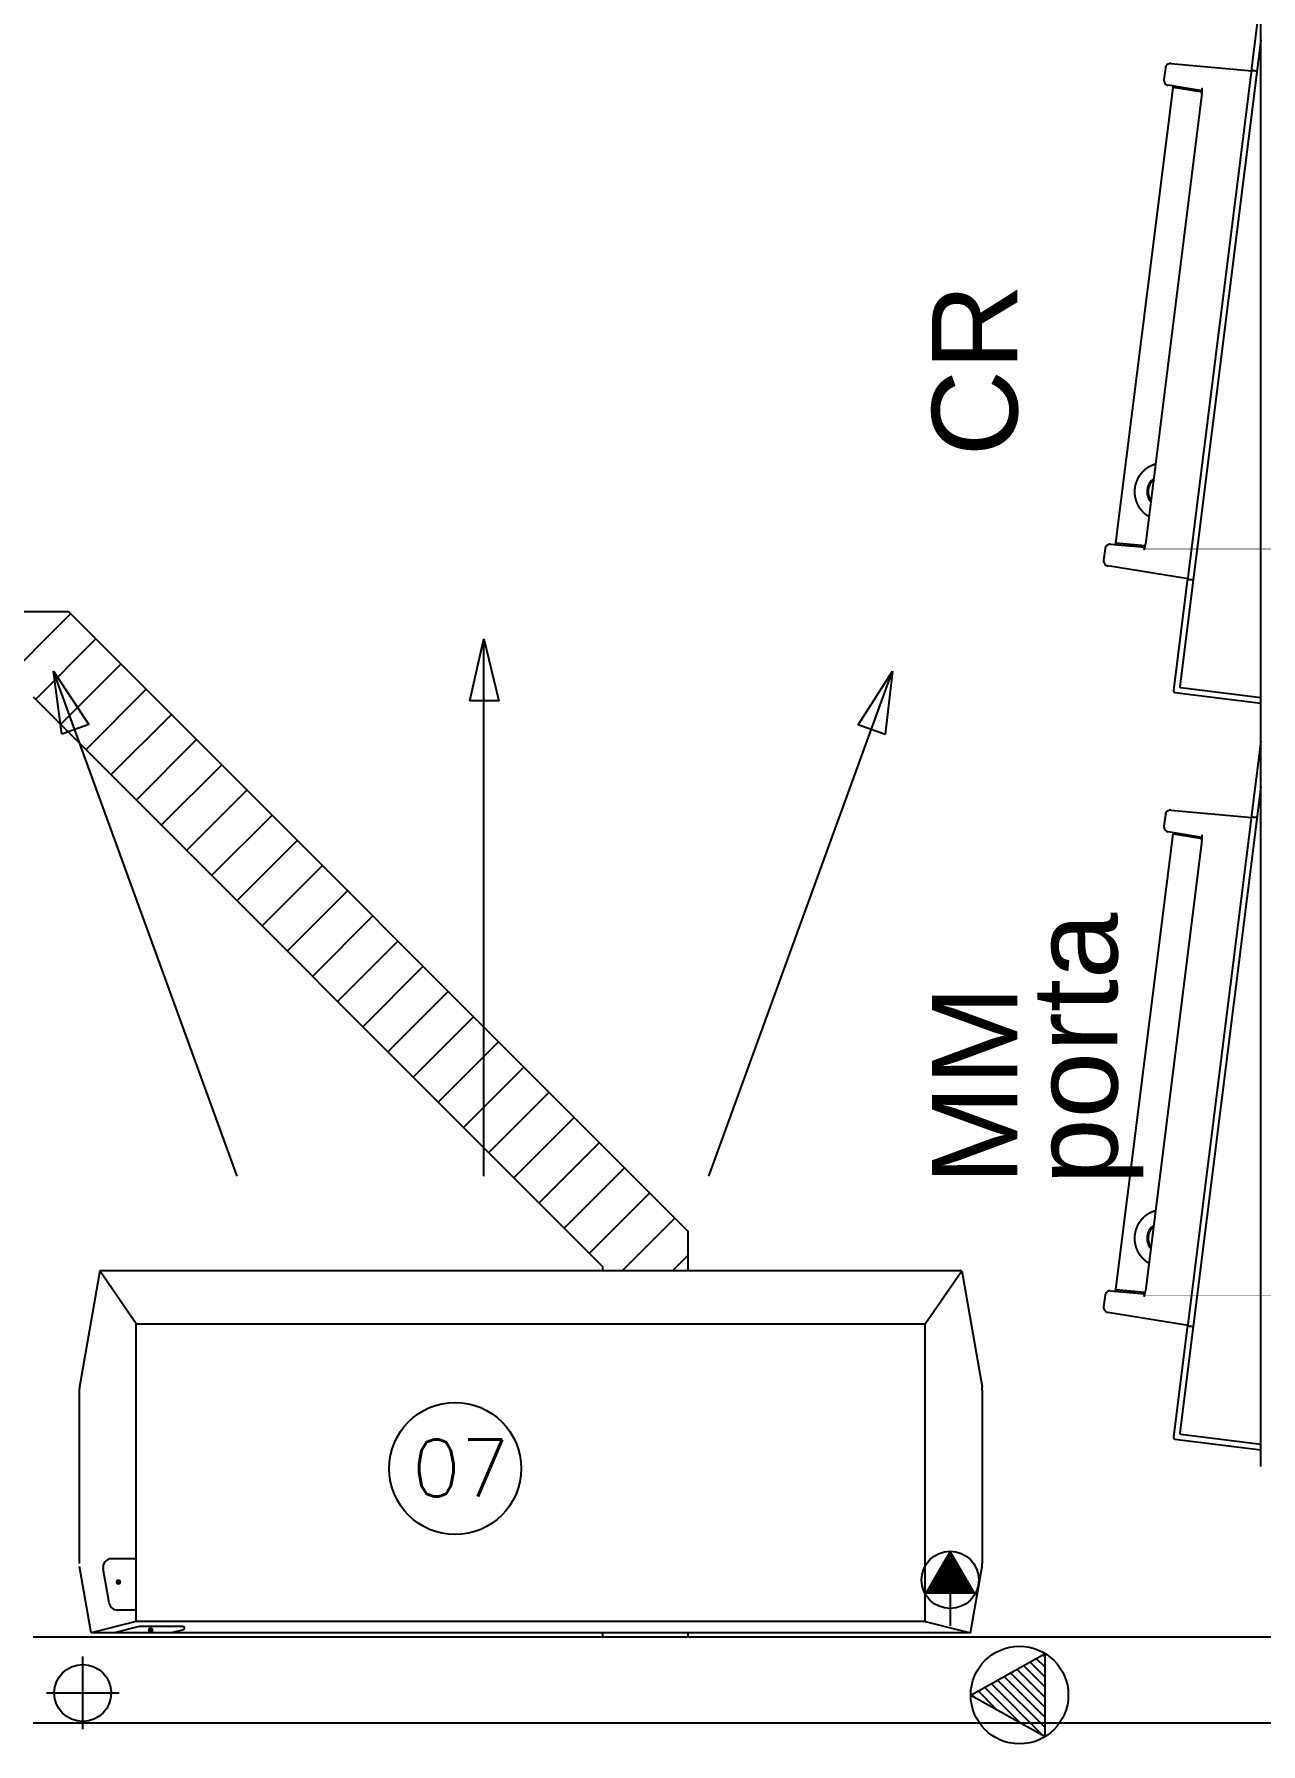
# Model space of a CAD drawing. Extents: x -22 to 17.7, y 1.4 to 35.6.
# Drawn here: x 3.214 to 5.367, y 2.03 to 5.03 of the extents above; entities that cross this region are included whole.
import ezdxf

# ---------------------------------------------------------------- set-up
doc = ezdxf.new("R2010")
doc.units = 0
doc.header["$LTSCALE"] = 0.02
for name, color, linetype in [('AR-CONDICIONADO', 5, 'CONTINUOUS'), ('AR-INST', 1, 'CONTINUOUS'), ('ARCOND', 2, 'CONTINUOUS'), ('ARCOND_BASE', 7, 'CONTINUOUS'), ('ARCOND_TEXTO', 7, 'CONTINUOUS'), ('LEGENDA', 1, 'CONTINUOUS'), ('PDRENO', 2, 'CONTINUOUS'), ('PFORÇA', 2, 'CONTINUOUS')]:
    doc.layers.add(name, color=color, linetype=linetype)
doc.styles.add('PAVIM', font='swiss.ttf')
doc.styles.add('ROMANS', font='simplex.shx')

# ---------------------------------------------------------------- blocks, each defined once
blk = doc.blocks.new('PF')
at = {"layer": 'PFORÇA', "color": 1}
for p, q in [((0.0002, 0.0874), (-0.0727, -0.0432)), ((-0.0478, 0.0014), (0.0138, 0.0631)), ((-0.0255, 0.0414), (0.0075, 0.0744)), ((-0.0031, 0.0815), (0.0012, 0.0857)), ((0.0002, 0.0874), (0.0732, -0.0432)), ((-0.0702, -0.0386), (0.0202, 0.0517)), ((-0.057, -0.0432), (0.0265, 0.0404)), ((-0.0394, -0.0432), (0.0328, 0.029)), ((-0.0217, -0.0432), (0.0392, 0.0177)), ((-0.004, -0.0432), (0.0455, 0.0063)), ((0.0137, -0.0432), (0.0518, -0.005)), ((0.0313, -0.0432), (0.0582, -0.0163)), ((0.049, -0.0432), (0.0645, -0.0277)), ((-0.0727, -0.0432), (0.0732, -0.0432)), ((0.0667, -0.0432), (0.0708, -0.039))]:
    blk.add_line(p, q, dxfattribs=at)
blk.add_circle((0.0002, 0.0018), 0.0857, dxfattribs=at)

msp = doc.modelspace()

# ---------------------------------------------------------------- linework, layer by layer
at = {"layer": 'AR-CONDICIONADO'}
for p, q in [((3.9789, 3.8602), (4.0035, 3.9691)), ((4.0035, 3.0262), (4.0035, 3.9691)), ((4.0035, 3.9691), (4.0297, 3.8602)), ((3.5709, 3.0262), (3.2484, 3.9122)), ((3.2626, 3.8015), (3.2484, 3.9122)), ((3.2484, 3.9122), (3.3103, 3.8189)), ((4.3984, 3.0262), (4.7209, 3.9122)), ((4.6606, 3.8183), (4.7209, 3.9122)), ((4.7209, 3.9122), (4.7083, 3.8009)), ((4.0297, 3.8602), (3.9789, 3.8602)), ((3.3103, 3.8189), (3.2626, 3.8015)), ((4.7083, 3.8009), (4.6606, 3.8183))]:
    msp.add_line(p, q, dxfattribs=at)
at = {"layer": 'AR-INST'}
for p, q in [((4.7802, 2.2941), (4.8222, 2.3668)), ((4.8089, 2.2941), (4.8089, 2.3438)), ((4.8119, 2.2941), (4.8119, 2.3489)), ((4.8148, 2.2941), (4.8148, 2.354)), ((4.8178, 2.2941), (4.8178, 2.3591)), ((4.8207, 2.2941), (4.8207, 2.3643)), ((4.8222, 2.3668), (4.8222, 2.2941)), ((4.8222, 2.3668), (4.8642, 2.2941)), ((4.8237, 2.2941), (4.8237, 2.3643)), ((4.8266, 2.2941), (4.8266, 2.3591)), ((4.8296, 2.2941), (4.8296, 2.354)), ((4.8325, 2.2941), (4.8325, 2.3489)), ((4.8355, 2.2941), (4.8355, 2.3438)), ((4.7912, 2.2941), (4.7912, 2.3131)), ((4.7941, 2.2941), (4.7941, 2.3182)), ((4.7971, 2.2941), (4.7971, 2.3233)), ((4.8, 2.2941), (4.8, 2.3285)), ((4.803, 2.2941), (4.803, 2.3336)), ((4.806, 2.2941), (4.806, 2.3387)), ((4.8384, 2.2941), (4.8384, 2.3387)), ((4.8414, 2.2941), (4.8414, 2.3336)), ((4.8443, 2.2941), (4.8443, 2.3285)), ((4.8473, 2.2941), (4.8473, 2.3233)), ((4.8502, 2.2941), (4.8502, 2.3182)), ((4.8532, 2.2941), (4.8532, 2.3131)), ((4.8222, 2.2941), (4.7802, 2.2941)), ((4.7853, 2.2941), (4.7853, 2.3029)), ((4.7882, 2.2941), (4.7882, 2.308)), ((4.8222, 2.2941), (4.8222, 2.2371)), ((4.8642, 2.2941), (4.8222, 2.2941)), ((4.8562, 2.2941), (4.8562, 2.308)), ((4.8591, 2.2941), (4.8591, 2.3029))]:
    msp.add_line(p, q, dxfattribs=at)
at = {"layer": 'AR-INST', "const_width": 0.005}
for points in [[(3.3646, 2.3139, -1), (3.3596, 2.3139, -1)], [(4.8327, 2.3125, 1), (4.8377, 2.3125, 1)], [(3.4213, 2.2295, -1), (3.4163, 2.2295, -1)]]:
    msp.add_lwpolyline(points, format="xyb", close=True, dxfattribs=at)
at = {"layer": 'AR-INST'}
msp.add_circle((4.8221, 2.3176), 0.0503, dxfattribs=at)
at = {"layer": 'ARCOND'}
for p, q in [((3.3298, 2.8597), (3.294, 2.6566)), ((4.8423, 2.8597), (3.3298, 2.8597)), ((3.3935, 2.7671), (3.3298, 2.8597)), ((4.7785, 2.7671), (4.8423, 2.8597)), ((4.8423, 2.8597), (4.8781, 2.6566)), ((3.3935, 2.7671), (4.7785, 2.7671)), ((3.3935, 2.2447), (3.3935, 2.7671)), ((4.7785, 2.2447), (4.7785, 2.7671)), ((3.2935, 2.6514), (3.2935, 2.3466)), ((3.2935, 2.6514), (3.2935, 2.3466)), ((3.2935, 2.6514), (3.2935, 2.3466)), ((3.2935, 2.6514), (3.2935, 2.3466)), ((4.8785, 2.6514), (4.8785, 2.3466)), ((3.3146, 2.2247), (3.294, 2.3414)), ((3.3935, 2.3547), (3.3502, 2.3547)), ((4.8575, 2.2247), (4.8781, 2.3414)), ((3.346, 2.2771), (3.3354, 2.3371)), ((3.3935, 2.2647), (3.3607, 2.2647)), ((3.3935, 2.2447), (3.3146, 2.2247)), ((4.8575, 2.2247), (3.3146, 2.2247)), ((3.3989, 2.2359), (3.3546, 2.2247)), ((4.7785, 2.2447), (3.3935, 2.2447)), ((3.4754, 2.2361), (3.4001, 2.2361)), ((3.4762, 2.2302), (3.4546, 2.2247)), ((4.7785, 2.2447), (4.8575, 2.2247))]:
    msp.add_line(p, q, dxfattribs=at)
for centre, radius, start, end in [((3.3235, 2.6514), 0.03, 170, 180), ((4.8485, 2.6514), 0.03, 0, 10), ((3.3502, 2.3397), 0.015, 90, 190), ((4.8485, 2.3466), 0.03, 350, 0), ((3.3607, 2.2797), 0.015, 190, 270), ((3.4001, 2.2311), 0.005, 90, 104.2135), ((3.4754, 2.2331), 0.003, 284.2135, 90)]:
    msp.add_arc(centre, radius, start, end, dxfattribs=at)
at = {"layer": 'ARCOND_BASE'}
for p, q in [((5.3674, 3.827), (5.3674, 5.1371)), ((5.3674, 5.0996), (5.351, 4.9696)), ((5.3674, 5.0192), (5.2252, 3.8856)), ((5.1998, 4.9706), (5.1973, 4.9503)), ((5.2096, 4.9785), (5.3515, 4.9657)), ((5.3503, 4.9636), (5.239, 4.0766)), ((5.3606, 4.9653), (5.3537, 4.9662)), ((5.3537, 4.9662), (5.3606, 4.9653)), ((5.2127, 4.9361), (5.1125, 4.1372)), ((5.264, 4.9254), (5.1648, 4.1349)), ((5.2644, 4.9307), (5.2048, 4.9403)), ((5.2643, 4.9283), (5.2133, 4.9365)), ((5.094, 4.1272), (5.0915, 4.1069)), ((5.1038, 4.1351), (5.1639, 4.1296)), ((5.1644, 4.132), (5.113, 4.1367)), ((5.2397, 4.0743), (5.099, 4.0969)), ((5.2383, 4.0706), (5.2141, 3.8781)), ((5.2416, 4.0732), (5.2486, 4.0723)), ((5.2486, 4.0723), (5.2416, 4.0732)), ((1.0167, 4.0169), (3.2744, 4.0169)), ((3.1322, 3.8669), (3.2783, 4.013)), ((3.2744, 4.0169), (4.3623, 2.9291)), ((3.2164, 3.8628), (3.3225, 3.9688)), ((3.2606, 3.8186), (3.3667, 3.9246)), ((3.3048, 3.7744), (3.4109, 3.8805)), ((5.2167, 3.8748), (5.3674, 3.8559)), ((5.2267, 3.8836), (5.3674, 3.8659)), ((3.2123, 3.8669), (4.2123, 2.8669)), ((3.349, 3.7302), (3.4551, 3.8363)), ((5.3674, 2.5169), (5.3674, 3.827)), ((3.3932, 3.686), (3.4993, 3.7921)), ((5.3674, 3.7895), (5.351, 3.6595)), ((3.4374, 3.6418), (3.5435, 3.7479)), ((3.4816, 3.5976), (3.5877, 3.7037)), ((5.3674, 3.7091), (5.2252, 2.5755)), ((5.1998, 3.6605), (5.1973, 3.6402)), ((5.2096, 3.6684), (5.3515, 3.6556)), ((3.5258, 3.5534), (3.6319, 3.6595)), ((5.2644, 3.6206), (5.2048, 3.6302)), ((5.3503, 3.6535), (5.239, 2.7665)), ((5.3606, 3.6552), (5.3537, 3.6561)), ((5.3537, 3.6561), (5.3606, 3.6552)), ((3.57, 3.5092), (3.6761, 3.6153)), ((5.2127, 3.626), (5.1125, 2.8271)), ((5.264, 3.6153), (5.1648, 2.8248)), ((5.2643, 3.6182), (5.2133, 3.6264)), ((3.6142, 3.465), (3.7203, 3.5711)), ((3.6584, 3.4208), (3.7644, 3.5269)), ((3.7026, 3.3766), (3.8086, 3.4827)), ((3.7468, 3.3324), (3.8528, 3.4385)), ((3.791, 3.2882), (3.897, 3.3943)), ((3.8352, 3.2441), (3.9412, 3.3501)), ((3.8794, 3.1999), (3.9854, 3.3059)), ((3.9235, 3.1557), (4.0296, 3.2617)), ((3.9677, 3.1115), (4.0738, 3.2175)), ((4.0119, 3.0673), (4.118, 3.1733)), ((4.0561, 3.0231), (4.1622, 3.1291)), ((4.1003, 2.9789), (4.2064, 3.085)), ((4.1445, 2.9347), (4.2506, 3.0408)), ((4.1887, 2.8905), (4.2948, 2.9966)), ((4.2463, 2.8597), (4.339, 2.9524)), ((4.3623, 2.8597), (4.3623, 2.9291)), ((4.3347, 2.8597), (4.3623, 2.8873)), ((4.2123, 2.8597), (4.2123, 2.8669)), ((5.1038, 2.825), (5.1639, 2.8196)), ((5.1644, 2.8219), (5.113, 2.8266)), ((5.094, 2.8171), (5.0915, 2.7968)), ((5.2397, 2.7642), (5.099, 2.7868)), ((5.2383, 2.7605), (5.2141, 2.568)), ((5.2416, 2.7631), (5.2486, 2.7622)), ((5.2486, 2.7622), (5.2416, 2.7631)), ((5.2167, 2.5647), (5.3674, 2.5458)), ((5.2267, 2.5735), (5.3674, 2.5558)), ((4.2123, 2.2169), (4.2123, 2.2247)), ((4.3623, 2.2169), (4.3623, 2.2247)), ((5.9274, 2.2169), (3.2123, 2.2169)), ((3.2123, 2.0669), (5.9274, 2.0669))]:
    msp.add_line(p, q, dxfattribs=at)
for centre, radius, start, end in [((5.3533, 4.9632), 0.003, 82.8505, 172.8505), ((5.354, 4.9692), 0.003, 172.8505, 262.8505), ((5.2413, 4.0702), 0.003, 82.8505, 172.8505), ((5.242, 4.0762), 0.003, 172.8505, 262.8505), ((5.2171, 3.8777), 0.003, 172.8505, 262.8505), ((5.2269, 3.8854), 0.0018, 172.8505, 262.8505), ((5.3533, 3.6531), 0.003, 82.8505, 172.8505), ((5.354, 3.6591), 0.003, 172.8505, 262.8505), ((5.2413, 2.7601), 0.003, 82.8505, 172.8505), ((5.242, 2.7661), 0.003, 172.8505, 262.8505), ((5.2171, 2.5676), 0.003, 172.8505, 262.8505), ((5.2269, 2.5753), 0.0018, 172.8505, 262.8505)]:
    msp.add_arc(centre, radius, start, end, dxfattribs=at)
for centre, start_param, end_param in [((5.1977, 4.2269), 0.860792, 2.280801), ((5.1957, 4.2271), 0.752586, 2.389007), ((5.1977, 2.9168), 0.860792, 2.280801), ((5.1957, 2.917), 0.752586, 2.389007)]:
    msp.add_ellipse(centre, major_axis=(0.0035, 0.0278), ratio=0.999391, start_param=start_param, end_param=end_param, dxfattribs=at)
for points, degree, knots in [([(5.1973, 4.9503), (5.1971, 4.9492), (5.1972, 4.948), (5.1978, 4.9457), (5.1983, 4.9447), (5.1998, 4.9428), (5.2007, 4.942), (5.2026, 4.9409), (5.2036, 4.9405), (5.2047, 4.9403), (5.2048, 4.9403), (5.2048, 4.9403)], 3, [0, 0, 0, 0, 3.5158, 3.5158, 7.031601, 7.031601, 10.547401, 10.547401, 13.819644, 13.819644, 13.865025, 13.865025, 13.865025, 13.865025]), ([(5.2096, 4.9785), (5.2095, 4.9785), (5.2095, 4.9785), (5.2084, 4.9786), (5.2073, 4.9784), (5.2052, 4.9778), (5.2041, 4.9773), (5.2023, 4.9758), (5.2015, 4.9749), (5.2003, 4.9729), (5.2, 4.9718), (5.1998, 4.9706)], 3, [-0.027135, -0.027135, -0.027135, -0.027135, 0, 0, 3.29064, 3.29064, 6.80644, 6.80644, 10.322241, 10.322241, 13.838041, 13.838041, 13.838041, 13.838041]), ([(5.2127, 4.9361), (5.2127, 4.9361), (5.2127, 4.9361), (5.2127, 4.9362), (5.2128, 4.9362), (5.2128, 4.9363), (5.2128, 4.9363), (5.2128, 4.9363), (5.2129, 4.9363), (5.2129, 4.9364), (5.2129, 4.9364), (5.213, 4.9364), (5.213, 4.9364), (5.213, 4.9365), (5.2131, 4.9365), (5.2131, 4.9365), (5.2131, 4.9365), (5.2132, 4.9365), (5.2132, 4.9365), (5.2132, 4.9365), (5.2132, 4.9365), (5.2132, 4.9365), (5.2132, 4.9365), (5.2133, 4.9365), (5.2133, 4.9365), (5.2133, 4.9365), (5.2133, 4.9365), (5.2133, 4.9365)], 1, [0, 0, 0.0419879, 0.0839759, 0.1259638, 0.1668939, 0.2078241, 0.2487542, 0.2896843, 0.3303095, 0.3709346, 0.4115598, 0.4521849, 0.4928044, 0.5334239, 0.5740434, 0.614663, 0.6540309, 0.6933989, 0.7210082, 0.734611, 0.7482139, 0.7608778, 0.7735418, 0.7905417, 0.8075415, 0.8245414, 0.8466684, 0.8687953, 0.8687953]), ([(5.2223, 4.935), (5.2224, 4.9352), (5.2224, 4.9354), (5.2224, 4.9357), (5.2224, 4.9359), (5.2224, 4.9361), (5.2224, 4.9363), (5.2225, 4.9366), (5.2225, 4.9368), (5.2225, 4.937), (5.2225, 4.9372), (5.2225, 4.9374), (5.2225, 4.9375)], 1, [2.902778, 2.902778, 3.094495, 3.327121, 3.559747, 3.792373, 4.024998, 4.26496, 4.504921, 4.744882, 4.984843, 5.224804, 5.464765, 5.490344, 5.490344]), ([(5.264, 4.9254), (5.264, 4.9256), (5.264, 4.9258), (5.264, 4.926), (5.2641, 4.9262), (5.2641, 4.9264), (5.2641, 4.9266), (5.2641, 4.9268), (5.2641, 4.927), (5.2642, 4.9273), (5.2642, 4.9275), (5.2642, 4.9277), (5.2642, 4.9279), (5.2642, 4.9281), (5.2643, 4.9283), (5.2643, 4.9285), (5.2643, 4.9287), (5.2643, 4.9289), (5.2643, 4.9291), (5.2643, 4.9293), (5.2643, 4.9295), (5.2643, 4.9297), (5.2644, 4.9299), (5.2644, 4.9301), (5.2644, 4.9303), (5.2644, 4.9305), (5.2644, 4.9307), (5.2644, 4.9309), (5.2644, 4.931), (5.2644, 4.9312), (5.2644, 4.9314), (5.2644, 4.9316), (5.2644, 4.9317), (5.2644, 4.9319), (5.2644, 4.9321), (5.2644, 4.9322), (5.2644, 4.9324), (5.2644, 4.9325), (5.2644, 4.9327), (5.2644, 4.9328), (5.2644, 4.933), (5.2644, 4.9331), (5.2643, 4.9332), (5.2643, 4.9334), (5.2643, 4.9335), (5.2643, 4.9336), (5.2643, 4.9337), (5.2643, 4.9338), (5.2643, 4.934), (5.2643, 4.9341), (5.2643, 4.9341), (5.2643, 4.9342), (5.2643, 4.9343), (5.2642, 4.9344), (5.2642, 4.9344), (5.2642, 4.9345), (5.2642, 4.9345), (5.2642, 4.9346), (5.2642, 4.9346), (5.2642, 4.9346), (5.2642, 4.9347), (5.2642, 4.9347), (5.2642, 4.9347), (5.2642, 4.9347), (5.2642, 4.9347), (5.2642, 4.9347)], 1, [0, 0, 0.200219, 0.400438, 0.600656, 0.800875, 1.001094, 1.217587, 1.434081, 1.650574, 1.867067, 2.08356, 2.300054, 2.516547, 2.73304, 2.949533, 3.166027, 3.38252, 3.599013, 3.815506, 4.032, 4.243984, 4.455968, 4.667952, 4.879936, 5.091921, 5.303905, 5.515889, 5.727873, 5.939857, 6.151842, 6.363826, 6.57581, 6.787794, 6.999778, 7.211763, 7.423747, 7.634351, 7.844955, 8.05556, 8.266164, 8.476768, 8.687372, 8.897977, 9.108581, 9.319185, 9.52979, 9.740394, 9.950998, 10.161602, 10.372207, 10.582811, 10.763907, 10.945002, 11.126098, 11.307193, 11.488289, 11.669385, 11.85048, 12.015872, 12.181264, 12.346656, 12.512048, 12.677439, 12.842831, 12.982571, 13.034543, 13.034543]), ([(5.1824, 4.2754), (5.182, 4.2752), (5.1813, 4.275), (5.1805, 4.2748), (5.1797, 4.2745), (5.179, 4.2743), (5.1782, 4.274), (5.1775, 4.2737), (5.1767, 4.2734), (5.176, 4.2731), (5.1753, 4.2728), (5.1745, 4.2725), (5.1738, 4.2721), (5.1731, 4.2718), (5.1724, 4.2714), (5.1717, 4.271), (5.171, 4.2706), (5.1703, 4.2702), (5.1696, 4.2698), (5.1689, 4.2694), (5.1683, 4.269), (5.1676, 4.2685), (5.1669, 4.2681), (5.1663, 4.2676), (5.1656, 4.2671), (5.165, 4.2666), (5.1644, 4.2662), (5.1637, 4.2656), (5.1631, 4.2651), (5.1625, 4.2646), (5.1619, 4.2641), (5.1613, 4.2635), (5.1608, 4.263), (5.1602, 4.2624), (5.1596, 4.2618), (5.1591, 4.2613), (5.1586, 4.2607), (5.158, 4.2601), (5.1575, 4.2595), (5.157, 4.2589), (5.1565, 4.2582), (5.156, 4.2576), (5.1555, 4.257), (5.155, 4.2563), (5.1546, 4.2557), (5.1541, 4.255), (5.1537, 4.2543), (5.1533, 4.2537), (5.1528, 4.253), (5.1524, 4.2523), (5.152, 4.2516), (5.1516, 4.2509), (5.1513, 4.2502), (5.1509, 4.2495), (5.1506, 4.2488), (5.1502, 4.248), (5.1499, 4.2473), (5.1496, 4.2466), (5.1493, 4.2458), (5.149, 4.2451), (5.1487, 4.2443), (5.1484, 4.2436), (5.1482, 4.2428), (5.1479, 4.2421), (5.1477, 4.2413), (5.1475, 4.2405), (5.1473, 4.2398), (5.1471, 4.239), (5.1469, 4.2382), (5.1467, 4.2374), (5.1465, 4.2366), (5.1464, 4.2359), (5.1463, 4.2351), (5.1461, 4.2343), (5.146, 4.2335), (5.1459, 4.2327), (5.1459, 4.2319), (5.1458, 4.2311), (5.1457, 4.2303), (5.1457, 4.2295), (5.1457, 4.2287), (5.1456, 4.2279), (5.1456, 4.2271), (5.1456, 4.2263), (5.1457, 4.2255), (5.1457, 4.2247), (5.1457, 4.2239), (5.1458, 4.2231), (5.1459, 4.2223), (5.1459, 4.2215), (5.146, 4.2207), (5.1461, 4.2199), (5.1463, 4.2191), (5.1464, 4.2183), (5.1466, 4.2176), (5.1467, 4.2168), (5.1469, 4.216), (5.1471, 4.2152), (5.1473, 4.2144), (5.1475, 4.2137), (5.1477, 4.2129), (5.1479, 4.2121), (5.1482, 4.2114), (5.1484, 4.2106), (5.1487, 4.2099), (5.149, 4.2091), (5.1493, 4.2084), (5.1496, 4.2076), (5.1499, 4.2069), (5.1502, 4.2062), (5.1506, 4.2054), (5.1509, 4.2047), (5.1513, 4.204), (5.1517, 4.2033), (5.152, 4.2026), (5.1524, 4.2019), (5.1529, 4.2012), (5.1533, 4.2005), (5.1537, 4.1999), (5.1541, 4.1992), (5.1546, 4.1985), (5.1551, 4.1979), (5.1555, 4.1972), (5.156, 4.1966), (5.1565, 4.196), (5.157, 4.1954), (5.1575, 4.1947), (5.158, 4.1941), (5.1586, 4.1935), (5.1591, 4.193), (5.1597, 4.1924), (5.1602, 4.1918), (5.1608, 4.1912), (5.1614, 4.1907), (5.162, 4.1901), (5.1626, 4.1896), (5.1632, 4.1891), (5.1638, 4.1886), (5.1644, 4.1881), (5.165, 4.1876), (5.1657, 4.1871), (5.1663, 4.1866), (5.167, 4.1862), (5.1676, 4.1857), (5.1683, 4.1853), (5.169, 4.1848), (5.1696, 4.1844), (5.1703, 4.184), (5.1709, 4.1836)], 1, [3.527144, 3.527144, 3.535478, 3.551478, 3.567478, 3.583478, 3.599477, 3.615477, 3.631477, 3.647476, 3.663476, 3.679476, 3.695475, 3.711475, 3.727475, 3.743474, 3.759474, 3.775474, 3.791474, 3.807474, 3.823473, 3.839473, 3.855473, 3.871473, 3.887473, 3.903473, 3.919473, 3.935473, 3.951473, 3.967472, 3.983472, 3.999472, 4.015472, 4.031472, 4.047472, 4.063472, 4.079472, 4.095472, 4.111472, 4.127472, 4.143472, 4.159472, 4.175472, 4.191472, 4.207473, 4.223473, 4.239473, 4.255473, 4.271473, 4.287473, 4.303473, 4.319473, 4.335474, 4.351474, 4.367474, 4.383474, 4.399474, 4.415474, 4.431475, 4.447475, 4.463475, 4.479476, 4.495476, 4.511476, 4.527476, 4.543477, 4.559477, 4.575477, 4.591478, 4.607478, 4.623478, 4.639479, 4.655479, 4.671479, 4.68748, 4.70348, 4.71948, 4.735481, 4.751481, 4.767481, 4.783482, 4.799482, 4.815483, 4.831483, 4.847483, 4.863484, 4.879484, 4.895485, 4.911485, 4.927485, 4.943486, 4.959486, 4.975486, 4.991487, 5.007487, 5.023488, 5.039488, 5.055488, 5.071489, 5.087489, 5.103489, 5.11949, 5.13549, 5.15149, 5.16749, 5.183491, 5.199491, 5.215491, 5.231492, 5.247492, 5.263492, 5.279493, 5.295493, 5.311493, 5.327493, 5.343494, 5.359494, 5.375494, 5.391494, 5.407494, 5.423495, 5.439495, 5.455495, 5.471495, 5.487495, 5.503495, 5.519495, 5.535495, 5.551495, 5.567495, 5.583495, 5.599496, 5.615496, 5.631496, 5.647496, 5.663496, 5.679496, 5.695496, 5.711496, 5.727496, 5.743496, 5.759495, 5.775495, 5.791495, 5.807495, 5.823495, 5.839495, 5.855495, 5.871494, 5.885424, 5.885424]), ([(5.1038, 4.1351), (5.1037, 4.1351), (5.1037, 4.1351), (5.1026, 4.1352), (5.1015, 4.1351), (5.0994, 4.1344), (5.0983, 4.1339), (5.0965, 4.1324), (5.0957, 4.1315), (5.0945, 4.1295), (5.0942, 4.1284), (5.094, 4.1272)], 3, [-0.045381, -0.045381, -0.045381, -0.045381, 0, 0, 3.272243, 3.272243, 6.788044, 6.788044, 10.303844, 10.303844, 13.819644, 13.819644, 13.819644, 13.819644]), ([(5.113, 4.1367), (5.1129, 4.1367), (5.1129, 4.1367), (5.1129, 4.1367), (5.1129, 4.1367), (5.1129, 4.1367), (5.1129, 4.1367), (5.1129, 4.1367), (5.1129, 4.1367), (5.1128, 4.1367), (5.1128, 4.1367), (5.1128, 4.1367), (5.1127, 4.1367), (5.1127, 4.1368), (5.1127, 4.1368), (5.1127, 4.1368), (5.1126, 4.1368), (5.1126, 4.1369), (5.1126, 4.1369), (5.1126, 4.1369), (5.1125, 4.137), (5.1125, 4.137), (5.1125, 4.1371), (5.1125, 4.1371), (5.1125, 4.1371), (5.1125, 4.1372), (5.1125, 4.1372)], 1, [0, 0, 0.0626187, 0.09388, 0.1065253, 0.1191706, 0.1318049, 0.1444393, 0.1613001, 0.1781609, 0.1950217, 0.2249463, 0.2548709, 0.2977034, 0.340536, 0.3833685, 0.4231744, 0.4629803, 0.5027861, 0.542592, 0.5832112, 0.6238303, 0.6644495, 0.7050686, 0.7460327, 0.7869968, 0.8279608, 0.8689249, 0.8689249]), ([(5.1217, 4.1334), (5.1217, 4.1335), (5.1217, 4.1337), (5.1218, 4.1339), (5.1218, 4.1341), (5.1218, 4.1343), (5.1219, 4.1345), (5.1219, 4.1347), (5.1219, 4.1349), (5.122, 4.1352), (5.122, 4.1354), (5.122, 4.1356), (5.1221, 4.1358), (5.1221, 4.1358)], 1, [21.441958, 21.441958, 21.467705, 21.698529, 21.929352, 22.160176, 22.391, 22.621824, 22.852647, 23.083471, 23.314295, 23.545119, 23.775943, 24.006766, 24.026551, 24.026551]), ([(5.1627, 4.1258), (5.1627, 4.1258), (5.1627, 4.1258), (5.1627, 4.1258), (5.1627, 4.1258), (5.1627, 4.1258), (5.1628, 4.1259), (5.1628, 4.1259), (5.1628, 4.1259), (5.1628, 4.1259), (5.1628, 4.126), (5.1628, 4.126), (5.1628, 4.1261), (5.1629, 4.1261), (5.1629, 4.1261), (5.1629, 4.1262), (5.1629, 4.1263), (5.1629, 4.1263), (5.163, 4.1264), (5.163, 4.1265), (5.163, 4.1265), (5.163, 4.1266), (5.1631, 4.1267), (5.1631, 4.1268), (5.1631, 4.1269), (5.1632, 4.1269), (5.1632, 4.127), (5.1632, 4.1272), (5.1633, 4.1273), (5.1633, 4.1274), (5.1633, 4.1275), (5.1634, 4.1276), (5.1634, 4.1278), (5.1635, 4.1279), (5.1635, 4.128), (5.1635, 4.1282), (5.1636, 4.1283), (5.1636, 4.1285), (5.1636, 4.1286), (5.1637, 4.1288), (5.1637, 4.1289), (5.1638, 4.1291), (5.1638, 4.1293), (5.1639, 4.1295), (5.1639, 4.1297), (5.1639, 4.1298), (5.164, 4.13), (5.164, 4.1302), (5.1641, 4.1304), (5.1641, 4.1306), (5.1641, 4.1308), (5.1642, 4.131), (5.1642, 4.1312), (5.1643, 4.1314), (5.1643, 4.1316), (5.1643, 4.1318), (5.1644, 4.132), (5.1644, 4.1322), (5.1644, 4.1324), (5.1645, 4.1326), (5.1645, 4.1328), (5.1645, 4.133), (5.1646, 4.1332), (5.1646, 4.1334), (5.1646, 4.1336), (5.1647, 4.1338), (5.1647, 4.1341), (5.1647, 4.1343), (5.1648, 4.1345), (5.1648, 4.1347), (5.1648, 4.1349)], 1, [11.287326, 11.287326, 11.347666, 11.479103, 11.610541, 11.741979, 11.873417, 12.019793, 12.16617, 12.312547, 12.458923, 12.6053, 12.751676, 12.898053, 13.044429, 13.190806, 13.337183, 13.503495, 13.669808, 13.836121, 14.002433, 14.168746, 14.335059, 14.501372, 14.667684, 14.833997, 15.00031, 15.166623, 15.360061, 15.553499, 15.746938, 15.940376, 16.133814, 16.327253, 16.520691, 16.714129, 16.907568, 17.101006, 17.294444, 17.487883, 17.704962, 17.922041, 18.13912, 18.356199, 18.573278, 18.790357, 19.007436, 19.224515, 19.441594, 19.658673, 19.875752, 20.092831, 20.30991, 20.52293, 20.73595, 20.94897, 21.161989, 21.375009, 21.588029, 21.801049, 22.014069, 22.227089, 22.440109, 22.653129, 22.866148, 23.079168, 23.292188, 23.505208, 23.712646, 23.920084, 24.127522, 24.33496, 24.33496]), ([(5.0915, 4.1069), (5.0913, 4.1058), (5.0914, 4.1046), (5.092, 4.1023), (5.0926, 4.1013), (5.094, 4.0994), (5.0949, 4.0986), (5.0968, 4.0975), (5.0979, 4.0971), (5.099, 4.0969), (5.099, 4.0969), (5.099, 4.0969)], 3, [0, 0, 0, 0, 3.5158, 3.5158, 7.031601, 7.031601, 10.547401, 10.547401, 13.838041, 13.838041, 13.865175, 13.865175, 13.865175, 13.865175]), ([(5.2096, 3.6684), (5.2095, 3.6684), (5.2095, 3.6684), (5.2084, 3.6685), (5.2073, 3.6684), (5.2052, 3.6677), (5.2041, 3.6672), (5.2023, 3.6657), (5.2015, 3.6648), (5.2003, 3.6628), (5.2, 3.6617), (5.1998, 3.6605)], 3, [-0.027135, -0.027135, -0.027135, -0.027135, 0, 0, 3.29064, 3.29064, 6.80644, 6.80644, 10.322241, 10.322241, 13.838041, 13.838041, 13.838041, 13.838041]), ([(5.1973, 3.6402), (5.1971, 3.6391), (5.1972, 3.6379), (5.1978, 3.6356), (5.1983, 3.6346), (5.1998, 3.6327), (5.2007, 3.6319), (5.2026, 3.6308), (5.2036, 3.6304), (5.2047, 3.6302), (5.2048, 3.6302), (5.2048, 3.6302)], 3, [0, 0, 0, 0, 3.5158, 3.5158, 7.031601, 7.031601, 10.547401, 10.547401, 13.819644, 13.819644, 13.865025, 13.865025, 13.865025, 13.865025]), ([(5.2127, 3.626), (5.2127, 3.626), (5.2127, 3.626), (5.2127, 3.6261), (5.2128, 3.6261), (5.2128, 3.6262), (5.2128, 3.6262), (5.2128, 3.6262), (5.2129, 3.6263), (5.2129, 3.6263), (5.2129, 3.6263), (5.213, 3.6263), (5.213, 3.6263), (5.213, 3.6264), (5.2131, 3.6264), (5.2131, 3.6264), (5.2131, 3.6264), (5.2132, 3.6264), (5.2132, 3.6264), (5.2132, 3.6264), (5.2132, 3.6264), (5.2132, 3.6264), (5.2132, 3.6264), (5.2133, 3.6264), (5.2133, 3.6264), (5.2133, 3.6264), (5.2133, 3.6264), (5.2133, 3.6264)], 1, [0, 0, 0.0419879, 0.0839759, 0.1259638, 0.1668939, 0.2078241, 0.2487542, 0.2896843, 0.3303095, 0.3709346, 0.4115598, 0.4521849, 0.4928044, 0.5334239, 0.5740434, 0.614663, 0.6540309, 0.6933989, 0.7210082, 0.734611, 0.7482139, 0.7608778, 0.7735418, 0.7905417, 0.8075415, 0.8245414, 0.8466684, 0.8687953, 0.8687953]), ([(5.2223, 3.6249), (5.2224, 3.6251), (5.2224, 3.6253), (5.2224, 3.6256), (5.2224, 3.6258), (5.2224, 3.626), (5.2224, 3.6262), (5.2225, 3.6265), (5.2225, 3.6267), (5.2225, 3.6269), (5.2225, 3.6271), (5.2225, 3.6273), (5.2225, 3.6274)], 1, [2.902778, 2.902778, 3.094495, 3.327121, 3.559747, 3.792373, 4.024998, 4.26496, 4.504921, 4.744882, 4.984843, 5.224804, 5.464765, 5.490344, 5.490344]), ([(5.264, 3.6153), (5.264, 3.6155), (5.264, 3.6157), (5.264, 3.6159), (5.2641, 3.6161), (5.2641, 3.6163), (5.2641, 3.6165), (5.2641, 3.6167), (5.2641, 3.617), (5.2642, 3.6172), (5.2642, 3.6174), (5.2642, 3.6176), (5.2642, 3.6178), (5.2642, 3.618), (5.2643, 3.6182), (5.2643, 3.6184), (5.2643, 3.6186), (5.2643, 3.6188), (5.2643, 3.619), (5.2643, 3.6192), (5.2643, 3.6194), (5.2643, 3.6196), (5.2644, 3.6198), (5.2644, 3.62), (5.2644, 3.6202), (5.2644, 3.6204), (5.2644, 3.6206), (5.2644, 3.6208), (5.2644, 3.6209), (5.2644, 3.6211), (5.2644, 3.6213), (5.2644, 3.6215), (5.2644, 3.6216), (5.2644, 3.6218), (5.2644, 3.622), (5.2644, 3.6221), (5.2644, 3.6223), (5.2644, 3.6224), (5.2644, 3.6226), (5.2644, 3.6227), (5.2644, 3.6229), (5.2644, 3.623), (5.2643, 3.6232), (5.2643, 3.6233), (5.2643, 3.6234), (5.2643, 3.6235), (5.2643, 3.6236), (5.2643, 3.6238), (5.2643, 3.6239), (5.2643, 3.624), (5.2643, 3.6241), (5.2643, 3.6241), (5.2643, 3.6242), (5.2642, 3.6243), (5.2642, 3.6243), (5.2642, 3.6244), (5.2642, 3.6244), (5.2642, 3.6245), (5.2642, 3.6245), (5.2642, 3.6245), (5.2642, 3.6246), (5.2642, 3.6246), (5.2642, 3.6246), (5.2642, 3.6246), (5.2642, 3.6246), (5.2642, 3.6246)], 1, [0, 0, 0.200219, 0.400438, 0.600656, 0.800875, 1.001094, 1.217587, 1.434081, 1.650574, 1.867067, 2.08356, 2.300054, 2.516547, 2.73304, 2.949533, 3.166027, 3.38252, 3.599013, 3.815506, 4.032, 4.243984, 4.455968, 4.667952, 4.879936, 5.091921, 5.303905, 5.515889, 5.727873, 5.939857, 6.151842, 6.363826, 6.57581, 6.787794, 6.999778, 7.211763, 7.423747, 7.634351, 7.844955, 8.05556, 8.266164, 8.476768, 8.687372, 8.897977, 9.108581, 9.319185, 9.52979, 9.740394, 9.950998, 10.161602, 10.372207, 10.582811, 10.763907, 10.945002, 11.126098, 11.307193, 11.488289, 11.669385, 11.85048, 12.015872, 12.181264, 12.346656, 12.512048, 12.677439, 12.842831, 12.982571, 13.034543, 13.034543]), ([(5.1824, 2.9653), (5.182, 2.9652), (5.1813, 2.9649), (5.1805, 2.9647), (5.1797, 2.9644), (5.179, 2.9642), (5.1782, 2.9639), (5.1775, 2.9636), (5.1767, 2.9633), (5.176, 2.963), (5.1753, 2.9627), (5.1745, 2.9624), (5.1738, 2.962), (5.1731, 2.9617), (5.1724, 2.9613), (5.1717, 2.9609), (5.171, 2.9605), (5.1703, 2.9601), (5.1696, 2.9597), (5.1689, 2.9593), (5.1683, 2.9589), (5.1676, 2.9584), (5.1669, 2.958), (5.1663, 2.9575), (5.1656, 2.957), (5.165, 2.9566), (5.1644, 2.9561), (5.1637, 2.9556), (5.1631, 2.955), (5.1625, 2.9545), (5.1619, 2.954), (5.1613, 2.9534), (5.1608, 2.9529), (5.1602, 2.9523), (5.1596, 2.9518), (5.1591, 2.9512), (5.1586, 2.9506), (5.158, 2.95), (5.1575, 2.9494), (5.157, 2.9488), (5.1565, 2.9481), (5.156, 2.9475), (5.1555, 2.9469), (5.155, 2.9462), (5.1546, 2.9456), (5.1541, 2.9449), (5.1537, 2.9442), (5.1533, 2.9436), (5.1528, 2.9429), (5.1524, 2.9422), (5.152, 2.9415), (5.1516, 2.9408), (5.1513, 2.9401), (5.1509, 2.9394), (5.1506, 2.9387), (5.1502, 2.9379), (5.1499, 2.9372), (5.1496, 2.9365), (5.1493, 2.9357), (5.149, 2.935), (5.1487, 2.9343), (5.1484, 2.9335), (5.1482, 2.9327), (5.1479, 2.932), (5.1477, 2.9312), (5.1475, 2.9304), (5.1473, 2.9297), (5.1471, 2.9289), (5.1469, 2.9281), (5.1467, 2.9273), (5.1465, 2.9266), (5.1464, 2.9258), (5.1463, 2.925), (5.1461, 2.9242), (5.146, 2.9234), (5.1459, 2.9226), (5.1459, 2.9218), (5.1458, 2.921), (5.1457, 2.9202), (5.1457, 2.9194), (5.1457, 2.9186), (5.1456, 2.9178), (5.1456, 2.917), (5.1456, 2.9162), (5.1457, 2.9154), (5.1457, 2.9146), (5.1457, 2.9138), (5.1458, 2.913), (5.1459, 2.9122), (5.1459, 2.9114), (5.146, 2.9106), (5.1461, 2.9098), (5.1463, 2.909), (5.1464, 2.9083), (5.1466, 2.9075), (5.1467, 2.9067), (5.1469, 2.9059), (5.1471, 2.9051), (5.1473, 2.9044), (5.1475, 2.9036), (5.1477, 2.9028), (5.1479, 2.902), (5.1482, 2.9013), (5.1484, 2.9005), (5.1487, 2.8998), (5.149, 2.899), (5.1493, 2.8983), (5.1496, 2.8975), (5.1499, 2.8968), (5.1502, 2.8961), (5.1506, 2.8954), (5.1509, 2.8946), (5.1513, 2.8939), (5.1517, 2.8932), (5.152, 2.8925), (5.1524, 2.8918), (5.1529, 2.8911), (5.1533, 2.8905), (5.1537, 2.8898), (5.1541, 2.8891), (5.1546, 2.8885), (5.1551, 2.8878), (5.1555, 2.8872), (5.156, 2.8865), (5.1565, 2.8859), (5.157, 2.8853), (5.1575, 2.8847), (5.158, 2.884), (5.1586, 2.8835), (5.1591, 2.8829), (5.1597, 2.8823), (5.1602, 2.8817), (5.1608, 2.8811), (5.1614, 2.8806), (5.162, 2.8801), (5.1626, 2.8795), (5.1632, 2.879), (5.1638, 2.8785), (5.1644, 2.878), (5.165, 2.8775), (5.1657, 2.877), (5.1663, 2.8765), (5.167, 2.8761), (5.1676, 2.8756), (5.1683, 2.8752), (5.169, 2.8747), (5.1696, 2.8743), (5.1703, 2.8739), (5.1709, 2.8736)], 1, [3.527144, 3.527144, 3.535478, 3.551478, 3.567478, 3.583478, 3.599477, 3.615477, 3.631477, 3.647476, 3.663476, 3.679476, 3.695475, 3.711475, 3.727475, 3.743474, 3.759474, 3.775474, 3.791474, 3.807474, 3.823473, 3.839473, 3.855473, 3.871473, 3.887473, 3.903473, 3.919473, 3.935473, 3.951473, 3.967472, 3.983472, 3.999472, 4.015472, 4.031472, 4.047472, 4.063472, 4.079472, 4.095472, 4.111472, 4.127472, 4.143472, 4.159472, 4.175472, 4.191472, 4.207473, 4.223473, 4.239473, 4.255473, 4.271473, 4.287473, 4.303473, 4.319473, 4.335474, 4.351474, 4.367474, 4.383474, 4.399474, 4.415474, 4.431475, 4.447475, 4.463475, 4.479476, 4.495476, 4.511476, 4.527476, 4.543477, 4.559477, 4.575477, 4.591478, 4.607478, 4.623478, 4.639479, 4.655479, 4.671479, 4.68748, 4.70348, 4.71948, 4.735481, 4.751481, 4.767481, 4.783482, 4.799482, 4.815483, 4.831483, 4.847483, 4.863484, 4.879484, 4.895485, 4.911485, 4.927485, 4.943486, 4.959486, 4.975486, 4.991487, 5.007487, 5.023488, 5.039488, 5.055488, 5.071489, 5.087489, 5.103489, 5.11949, 5.13549, 5.15149, 5.16749, 5.183491, 5.199491, 5.215491, 5.231492, 5.247492, 5.263492, 5.279493, 5.295493, 5.311493, 5.327493, 5.343494, 5.359494, 5.375494, 5.391494, 5.407494, 5.423495, 5.439495, 5.455495, 5.471495, 5.487495, 5.503495, 5.519495, 5.535495, 5.551495, 5.567495, 5.583495, 5.599496, 5.615496, 5.631496, 5.647496, 5.663496, 5.679496, 5.695496, 5.711496, 5.727496, 5.743496, 5.759495, 5.775495, 5.791495, 5.807495, 5.823495, 5.839495, 5.855495, 5.871494, 5.885424, 5.885424]), ([(5.1038, 2.825), (5.1037, 2.825), (5.1037, 2.825), (5.1026, 2.8251), (5.1015, 2.825), (5.0994, 2.8243), (5.0983, 2.8238), (5.0965, 2.8224), (5.0957, 2.8215), (5.0945, 2.8194), (5.0942, 2.8183), (5.094, 2.8171)], 3, [-0.045381, -0.045381, -0.045381, -0.045381, 0, 0, 3.272243, 3.272243, 6.788044, 6.788044, 10.303844, 10.303844, 13.819644, 13.819644, 13.819644, 13.819644]), ([(5.113, 2.8266), (5.1129, 2.8266), (5.1129, 2.8266), (5.1129, 2.8266), (5.1129, 2.8266), (5.1129, 2.8266), (5.1129, 2.8266), (5.1129, 2.8266), (5.1129, 2.8266), (5.1128, 2.8266), (5.1128, 2.8266), (5.1128, 2.8266), (5.1127, 2.8266), (5.1127, 2.8267), (5.1127, 2.8267), (5.1127, 2.8267), (5.1126, 2.8268), (5.1126, 2.8268), (5.1126, 2.8268), (5.1126, 2.8269), (5.1125, 2.8269), (5.1125, 2.8269), (5.1125, 2.827), (5.1125, 2.827), (5.1125, 2.827), (5.1125, 2.8271), (5.1125, 2.8271)], 1, [0, 0, 0.0626187, 0.09388, 0.1065253, 0.1191706, 0.1318049, 0.1444393, 0.1613001, 0.1781609, 0.1950217, 0.2249463, 0.2548709, 0.2977034, 0.340536, 0.3833685, 0.4231744, 0.4629803, 0.5027861, 0.542592, 0.5832112, 0.6238303, 0.6644495, 0.7050686, 0.7460327, 0.7869968, 0.8279608, 0.8689249, 0.8689249]), ([(5.1217, 2.8234), (5.1217, 2.8234), (5.1217, 2.8236), (5.1218, 2.8238), (5.1218, 2.824), (5.1218, 2.8242), (5.1219, 2.8244), (5.1219, 2.8246), (5.1219, 2.8249), (5.122, 2.8251), (5.122, 2.8253), (5.122, 2.8255), (5.1221, 2.8257), (5.1221, 2.8257)], 1, [21.441958, 21.441958, 21.467705, 21.698529, 21.929352, 22.160176, 22.391, 22.621824, 22.852647, 23.083471, 23.314295, 23.545119, 23.775943, 24.006766, 24.026551, 24.026551]), ([(5.1627, 2.8157), (5.1627, 2.8157), (5.1627, 2.8157), (5.1627, 2.8157), (5.1627, 2.8157), (5.1627, 2.8158), (5.1628, 2.8158), (5.1628, 2.8158), (5.1628, 2.8158), (5.1628, 2.8158), (5.1628, 2.8159), (5.1628, 2.8159), (5.1628, 2.816), (5.1629, 2.816), (5.1629, 2.816), (5.1629, 2.8161), (5.1629, 2.8162), (5.1629, 2.8162), (5.163, 2.8163), (5.163, 2.8164), (5.163, 2.8164), (5.163, 2.8165), (5.1631, 2.8166), (5.1631, 2.8167), (5.1631, 2.8168), (5.1632, 2.8169), (5.1632, 2.8169), (5.1632, 2.8171), (5.1633, 2.8172), (5.1633, 2.8173), (5.1633, 2.8174), (5.1634, 2.8175), (5.1634, 2.8177), (5.1635, 2.8178), (5.1635, 2.8179), (5.1635, 2.8181), (5.1636, 2.8182), (5.1636, 2.8184), (5.1636, 2.8185), (5.1637, 2.8187), (5.1637, 2.8188), (5.1638, 2.819), (5.1638, 2.8192), (5.1639, 2.8194), (5.1639, 2.8196), (5.1639, 2.8197), (5.164, 2.8199), (5.164, 2.8201), (5.1641, 2.8203), (5.1641, 2.8205), (5.1641, 2.8207), (5.1642, 2.8209), (5.1642, 2.8211), (5.1643, 2.8213), (5.1643, 2.8215), (5.1643, 2.8217), (5.1644, 2.8219), (5.1644, 2.8221), (5.1644, 2.8223), (5.1645, 2.8225), (5.1645, 2.8227), (5.1645, 2.8229), (5.1646, 2.8231), (5.1646, 2.8233), (5.1646, 2.8235), (5.1647, 2.8238), (5.1647, 2.824), (5.1647, 2.8242), (5.1648, 2.8244), (5.1648, 2.8246), (5.1648, 2.8248)], 1, [11.287326, 11.287326, 11.347666, 11.479103, 11.610541, 11.741979, 11.873417, 12.019793, 12.16617, 12.312547, 12.458923, 12.6053, 12.751676, 12.898053, 13.044429, 13.190806, 13.337183, 13.503495, 13.669808, 13.836121, 14.002433, 14.168746, 14.335059, 14.501372, 14.667684, 14.833997, 15.00031, 15.166623, 15.360061, 15.553499, 15.746938, 15.940376, 16.133814, 16.327253, 16.520691, 16.714129, 16.907568, 17.101006, 17.294444, 17.487883, 17.704962, 17.922041, 18.13912, 18.356199, 18.573278, 18.790357, 19.007436, 19.224515, 19.441594, 19.658673, 19.875752, 20.092831, 20.30991, 20.52293, 20.73595, 20.94897, 21.161989, 21.375009, 21.588029, 21.801049, 22.014069, 22.227089, 22.440109, 22.653129, 22.866148, 23.079168, 23.292188, 23.505208, 23.712646, 23.920084, 24.127522, 24.33496, 24.33496]), ([(5.0915, 2.7968), (5.0913, 2.7957), (5.0914, 2.7945), (5.092, 2.7922), (5.0926, 2.7912), (5.094, 2.7893), (5.0949, 2.7885), (5.0968, 2.7874), (5.0979, 2.787), (5.099, 2.7868), (5.099, 2.7868), (5.099, 2.7868)], 3, [0, 0, 0, 0, 3.5158, 3.5158, 7.031601, 7.031601, 10.547401, 10.547401, 13.838041, 13.838041, 13.865175, 13.865175, 13.865175, 13.865175])]:
    msp.add_open_spline(points, degree=degree, knots=knots, dxfattribs=at)
for points in [[(5.113, 4.1367), (5.113, 4.1367), (5.113, 4.1367), (5.113, 4.1367), (5.113, 4.1367), (5.113, 4.1367)], [(5.113, 2.8266), (5.113, 2.8266), (5.113, 2.8266), (5.113, 2.8266), (5.113, 2.8266), (5.113, 2.8266)]]:
    msp.add_open_spline(points, degree=1, dxfattribs=at)
at = {"layer": 'ARCOND_TEXTO'}
msp.add_circle((3.9533, 2.5131), 0.1159, dxfattribs=at)
at = {"layer": 'PDRENO', "color": 1}
for p, q in [((3.2996, 2.0554), (3.2996, 2.1831)), ((3.2358, 2.1192), (3.3635, 2.1192))]:
    msp.add_line(p, q, dxfattribs=at)
msp.add_circle((3.2996, 2.1192), 0.05, dxfattribs=at)

# ---------------------------------------------------------------- block references
at = {"layer": 'LEGENDA', "rotation": 89.99999999999999}
msp.add_blockref('PF', (4.9456, 2.1154), dxfattribs=at)

# ---------------------------------------------------------------- texts
at = {"layer": 'ARCOND_BASE', "style": 'PAVIM'}
for s, p in [('CR', (4.9402, 4.2892)), ('porta', (5.1158, 3.0109)), ('MM', (4.9402, 3.0109))]:
    msp.add_text(s, height=0.15, rotation=90, dxfattribs=at).set_placement(p)
at = {"layer": 'ARCOND_TEXTO', "style": 'ROMANS'}
msp.add_text('07', height=0.1, dxfattribs=at).set_placement((3.8773, 2.4639))

doc.saveas('drawing.dxf')
